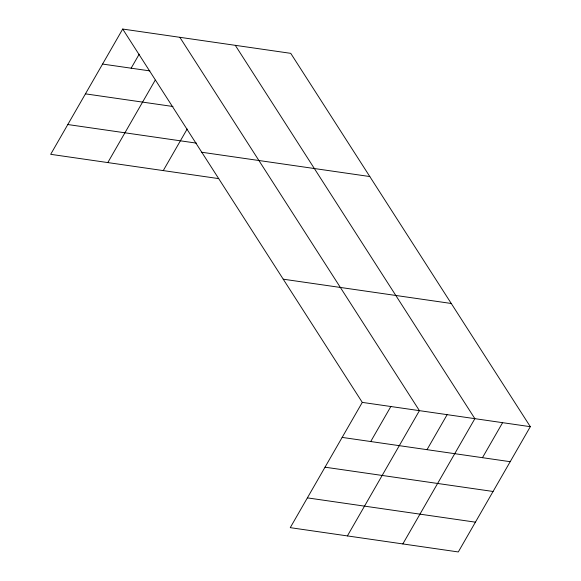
<?xml version="1.0" encoding="UTF-8"?>
<svg xmlns="http://www.w3.org/2000/svg" width="581" height="581" viewBox="0 0 581 581"><rect width="100%" height="100%" fill="white"/><g stroke="black" fill="none" stroke-linecap="round" stroke-linejoin="round"><path stroke-width="0.87" d="M122.707 29.05L362.29 402.386L290.253 527.657L458.293 551.95L530.322 426.679L290.747 53.343L122.707 29.05L50.678 154.321L218.71 178.614M131.139 68.195L139.193 54.186M107.805 162.578L155.2 80.163M163.261 170.596L187.169 129.011M370.722 441.531L390.853 406.518M347.387 535.922L419.424 410.651L179.841 37.307M427.013 449.672L447.145 414.652M402.836 543.932L474.873 418.661L235.29 45.325M482.462 457.69L502.601 422.67M102.576 64.063L149.883 70.904M85.451 93.853L172.985 106.505M67.803 124.537L196.487 143.137M201.774 152.251L369.806 176.544M283.23 279.185L451.263 303.478M362.29 402.386L530.322 426.679M342.158 437.406L510.191 461.692M325.026 467.189L493.066 491.475M307.385 497.873L475.418 522.166"/></g></svg>
